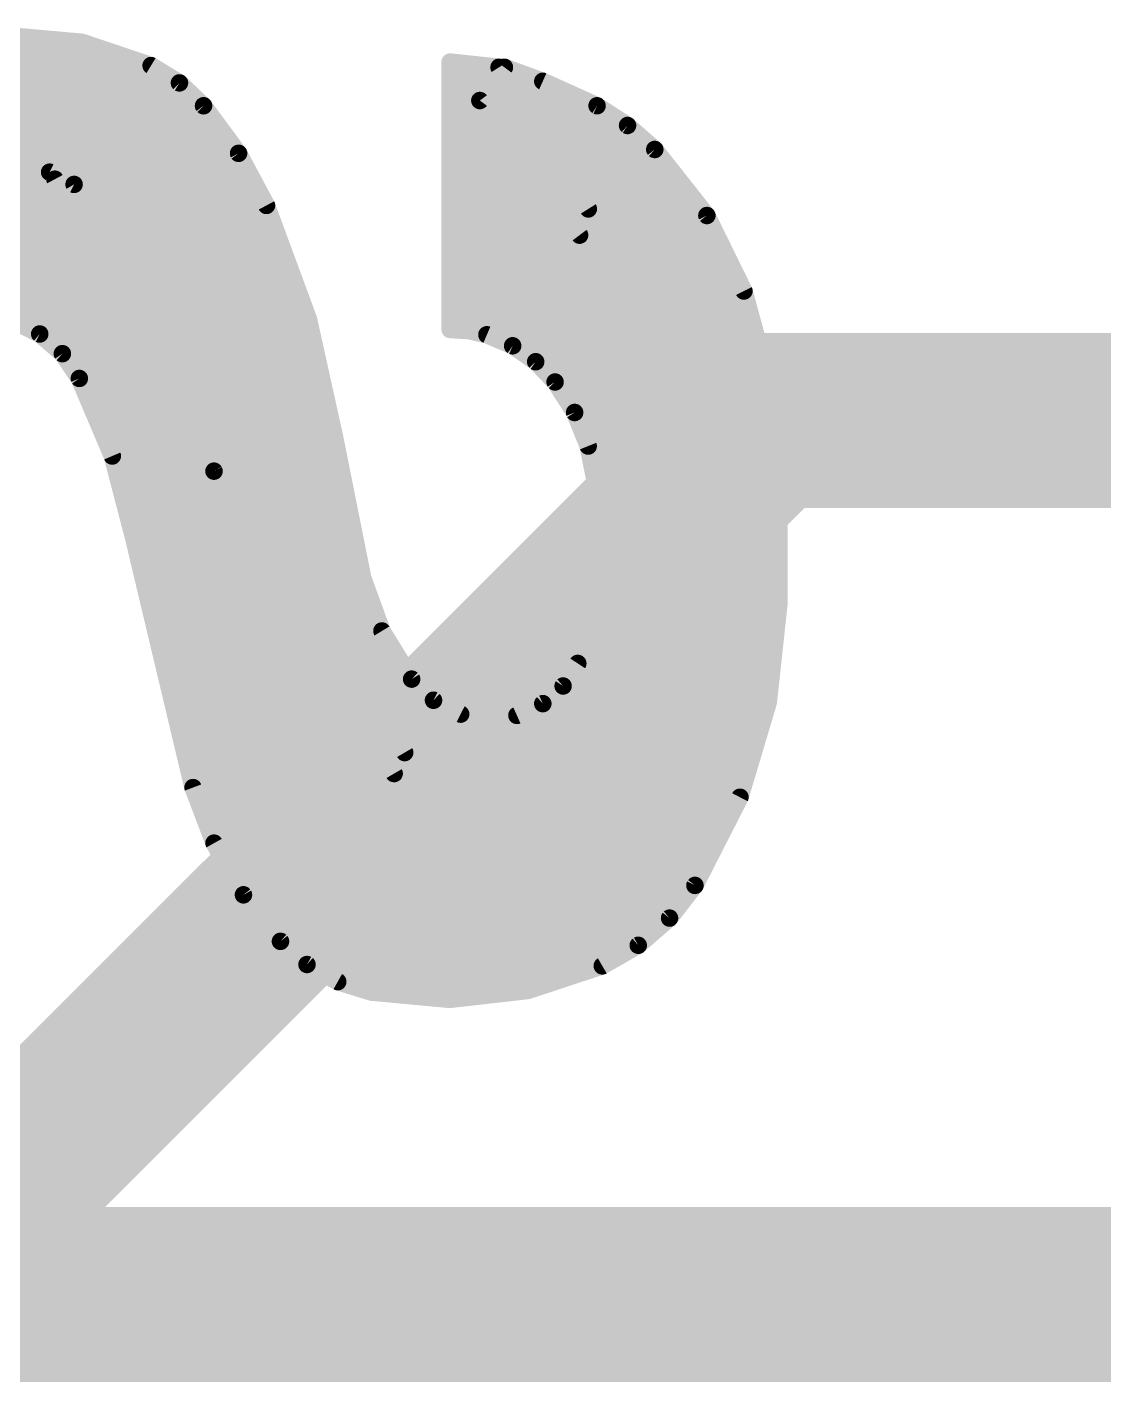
# Model space of a CAD drawing. Extents: x -0.1 to 52.8, y -11.4 to 50.9.
# Drawn here: x 9.083 to 10.647, y 24.003 to 25.971 of the extents above; entities that cross this region are included whole.
import ezdxf

# ---------------------------------------------------------------- set-up
doc = ezdxf.new("R2010")
doc.units = 0
for name, color, linetype in [('1', 12, 'CONTINUOUS'), ('16', 132, 'CONTINUOUS'), ('22', 40, 'CONTINUOUS')]:
    doc.layers.add(name, color=color, linetype=linetype)

msp = doc.modelspace()

# ---------------------------------------------------------------- linework, layer by layer
at = {"layer": '1', "const_width": 0.254}
for points in [[(10.16, 25.4), (8.89, 24.13)], [(11.43, 25.4), (10.16, 25.4)]]:
    msp.add_lwpolyline(points, dxfattribs=at)
at = {"layer": '1', "const_width": 0.127}
for points in [[(10.16, 25.4635, 1), (10.16, 25.3365)], [(10.2049, 25.3551, 1), (10.1151, 25.4449)]]:
    msp.add_lwpolyline(points, format="xyb", dxfattribs=at)
at = {"layer": '16', "const_width": 0.254}
msp.add_lwpolyline([(11.43, 24.13), (5.715, 24.13)], dxfattribs=at)
at = {"layer": '22', "const_width": 0.0254}
for points in [[(9.0576, 25.9588), (9.1631, 25.9494)], [(8.8788, 25.9334), (9.2105, 25.9334)], [(9.1631, 25.9494), (9.2634, 25.9156)], [(9.2634, 25.9156), (9.3046, 25.8904)], [(9.6977, 25.5321), (9.6977, 25.9207)], [(9.6977, 25.9207), (9.7688, 25.9131)], [(9.7409, 25.8648), (9.7765, 25.9131)], [(9.7688, 25.9131), (9.8984, 25.7073)], [(9.7765, 25.9131), (9.8323, 25.8928)], [(8.821, 25.908), (9.2758, 25.908)], [(9.6977, 25.908), (9.772, 25.908)], [(9.7727, 25.908), (9.7905, 25.908)], [(9.8323, 25.8928), (9.9111, 25.8572)], [(8.7833, 25.8826), (9.3129, 25.8826)], [(9.3046, 25.8904), (9.3396, 25.8572)], [(9.6977, 25.8826), (9.788, 25.8826)], [(9.754, 25.8826), (9.8549, 25.8826)], [(8.7525, 25.8572), (9.3396, 25.8572)], [(9.3396, 25.8572), (9.3905, 25.7881)], [(9.6977, 25.8572), (9.804, 25.8572)], [(9.8857, 25.6692), (9.7409, 25.8648)], [(9.7465, 25.8572), (9.9111, 25.8572)], [(9.9111, 25.8572), (9.9554, 25.8286)], [(8.7265, 25.8318), (9.3583, 25.8318)], [(9.6977, 25.8318), (9.82, 25.8318)], [(9.7653, 25.8318), (9.9504, 25.8318)], [(9.9554, 25.8286), (9.9949, 25.7937)], [(8.7005, 25.8064), (9.377, 25.8064)], [(9.6977, 25.8064), (9.836, 25.8064)], [(9.7841, 25.8064), (9.9805, 25.8064)], [(8.6803, 25.781), (9.3943, 25.781)], [(9.3905, 25.7881), (9.431, 25.7124)], [(9.6977, 25.781), (9.852, 25.781)], [(9.8029, 25.781), (10.0049, 25.781)], [(9.9949, 25.7937), (10.0706, 25.6977)], [(8.662, 25.7556), (9.4079, 25.7556)], [(8.7833, 25.6489), (9.1161, 25.7607)], [(9.1009, 25.7556), (9.1263, 25.7556)], [(9.1161, 25.7607), (9.1516, 25.7429)], [(9.6977, 25.7556), (9.868, 25.7556)], [(9.8217, 25.7556), (10.025, 25.7556)], [(9.1237, 25.7505), (8.7986, 25.6413)], [(9.3548, 25.3263), (9.1237, 25.7505)], [(9.1516, 25.7429), (9.6317, 24.9174)], [(9.0253, 25.7302), (9.159, 25.7302)], [(9.1348, 25.7302), (9.4215, 25.7302)], [(9.6977, 25.7302), (9.884, 25.7302)], [(9.8405, 25.7302), (10.045, 25.7302)], [(8.9497, 25.7048), (9.1738, 25.7048)], [(9.1486, 25.7048), (9.4338, 25.7048)], [(9.431, 25.7124), (9.492, 25.5469)], [(9.6977, 25.7048), (9.8991, 25.7048)], [(9.8593, 25.7048), (10.065, 25.7048)], [(9.8984, 25.7073), (10.0305, 25.2527)], [(10.0706, 25.6977), (10.1244, 25.588)], [(8.8741, 25.6794), (9.1885, 25.6794)], [(9.1624, 25.6794), (9.4432, 25.6794)], [(9.6977, 25.6794), (9.9065, 25.6794)], [(9.8781, 25.6794), (10.0796, 25.6794)], [(10.0203, 25.2476), (9.8857, 25.6692)], [(8.7985, 25.654), (9.2033, 25.654)], [(9.1763, 25.654), (9.4525, 25.654)], [(9.6977, 25.654), (9.9139, 25.654)], [(9.8906, 25.654), (10.092, 25.654)], [(8.7788, 25.6286), (9.2181, 25.6286)], [(9.1901, 25.6286), (9.4619, 25.6286)], [(9.6977, 25.6286), (9.9213, 25.6286)], [(9.8987, 25.6286), (10.1045, 25.6286)], [(8.7731, 25.6032), (9.2328, 25.6032)], [(9.204, 25.6032), (9.4712, 25.6032)], [(9.6977, 25.6032), (9.9286, 25.6032)], [(9.9068, 25.6032), (10.1169, 25.6032)], [(8.7675, 25.5778), (9.2476, 25.5778)], [(9.2178, 25.5778), (9.4806, 25.5778)], [(9.6977, 25.5778), (9.936, 25.5778)], [(9.9149, 25.5778), (10.1272, 25.5778)], [(10.1244, 25.588), (10.1613, 25.4529)], [(9.0286, 25.5524), (9.2624, 25.5524)], [(9.1016, 25.5256), (9.0626, 25.5451)], [(9.2316, 25.5524), (9.4899, 25.5524)], [(9.492, 25.5469), (9.5301, 25.3746)], [(9.6977, 25.5524), (9.9434, 25.5524)], [(9.923, 25.5524), (10.1341, 25.5524)], [(9.0989, 25.527), (9.2772, 25.527)], [(9.1345, 25.497), (9.1016, 25.5256)], [(9.2455, 25.527), (9.4964, 25.527)], [(9.7247, 25.5305), (9.6977, 25.5321)], [(9.7511, 25.5245), (9.7247, 25.5305)], [(9.7401, 25.527), (9.9508, 25.527)], [(9.7885, 25.5085), (9.7511, 25.5245)], [(9.9311, 25.527), (10.141, 25.527)], [(9.1292, 25.5016), (9.2919, 25.5016)], [(9.2593, 25.5016), (9.502, 25.5016)], [(9.822, 25.4853), (9.7885, 25.5085)], [(9.7984, 25.5016), (9.9582, 25.5016)], [(9.9392, 25.5016), (10.148, 25.5016)], [(9.1592, 25.461), (9.1345, 25.497)], [(9.8501, 25.4559), (9.822, 25.4853)], [(9.1488, 25.4762), (9.3067, 25.4762)], [(9.2071, 25.3483), (9.1592, 25.461)], [(9.2731, 25.4762), (9.5076, 25.4762)], [(9.8307, 25.4762), (9.9656, 25.4762)], [(9.9473, 25.4762), (10.1549, 25.4762)], [(9.1635, 25.4508), (9.3215, 25.4508)], [(9.287, 25.4508), (9.5132, 25.4508)], [(9.8785, 25.4116), (9.8501, 25.4559)], [(9.8534, 25.4508), (9.9729, 25.4508)], [(9.9554, 25.4508), (10.1615, 25.4508)], [(10.1613, 25.4529), (10.1752, 25.3136)], [(9.1743, 25.4254), (9.3363, 25.4254)], [(9.3008, 25.4254), (9.5189, 25.4254)], [(9.8697, 25.4254), (9.9803, 25.4254)], [(9.9635, 25.4254), (10.164, 25.4254)], [(9.8982, 25.3627), (9.8785, 25.4116)], [(9.1851, 25.4), (9.351, 25.4)], [(9.3147, 25.4), (9.5245, 25.4)], [(9.8832, 25.4), (9.9877, 25.4)], [(9.9716, 25.4), (10.1666, 25.4)], [(9.1959, 25.3746), (9.3658, 25.3746)], [(9.3285, 25.3746), (9.5301, 25.3746)], [(9.5301, 25.3746), (9.5707, 25.1714)], [(9.8934, 25.3746), (9.9951, 25.3746)], [(9.9085, 25.3111), (9.8982, 25.3627)], [(9.9798, 25.3746), (10.1691, 25.3746)], [(9.2067, 25.3492), (9.3806, 25.3492)], [(9.238, 25.2298), (9.2071, 25.3483)], [(9.3423, 25.3492), (9.5352, 25.3492)], [(9.9009, 25.3492), (10.0025, 25.3492)], [(9.9879, 25.3492), (10.1716, 25.3492)], [(9.2135, 25.3238), (9.3953, 25.3238)], [(9.6164, 24.8869), (9.3548, 25.3263)], [(9.3563, 25.3238), (9.5403, 25.3238)], [(9.906, 25.3238), (10.0098, 25.3238)], [(9.996, 25.3238), (10.1742, 25.3238)], [(9.913, 25.2248), (9.9085, 25.3111)], [(10.1752, 25.3136), (10.1752, 25.1333)], [(9.2201, 25.2984), (9.4101, 25.2984)], [(9.3714, 25.2984), (9.5453, 25.2984)], [(9.9092, 25.2984), (10.0172, 25.2984)], [(10.0041, 25.2984), (10.1752, 25.2984)], [(9.2267, 25.273), (9.4249, 25.273)], [(9.3865, 25.273), (9.5504, 25.273)], [(9.9105, 25.273), (10.0246, 25.273)], [(10.0122, 25.273), (10.1752, 25.273)], [(9.2334, 25.2476), (9.4397, 25.2476)], [(9.4017, 25.2476), (9.5555, 25.2476)], [(9.906, 24.8691), (10.0203, 25.2476)], [(9.9118, 25.2476), (10.0292, 25.2476)], [(10.0305, 25.2527), (9.9212, 24.8336)], [(10.0203, 25.2476), (10.1752, 25.2476)], [(9.3243, 24.8666), (9.238, 25.2298)], [(9.9085, 25.1384), (9.913, 25.2248)], [(9.2398, 25.2222), (9.4544, 25.2222)], [(9.4168, 25.2222), (9.5606, 25.2222)], [(9.9128, 25.2222), (10.0225, 25.2222)], [(10.0126, 25.2222), (10.1752, 25.2222)], [(9.2458, 25.1968), (9.4692, 25.1968)], [(9.4319, 25.1968), (9.5656, 25.1968)], [(9.9115, 25.1968), (10.0159, 25.1968)], [(10.005, 25.1968), (10.1752, 25.1968)], [(9.2519, 25.1714), (9.484, 25.1714)], [(9.447, 25.1714), (9.5707, 25.1714)], [(9.5707, 25.1714), (9.5987, 25.0941)], [(9.9102, 25.1714), (10.0093, 25.1714)], [(9.9973, 25.1714), (10.1752, 25.1714)], [(9.2579, 25.146), (9.4987, 25.146)], [(9.4621, 25.146), (9.5799, 25.146)], [(9.9089, 25.146), (10.0027, 25.146)], [(9.9896, 25.146), (10.1752, 25.146)], [(9.8996, 25.0916), (9.9085, 25.1384)], [(10.1752, 25.1333), (10.1597, 24.9903)], [(9.264, 25.1206), (9.5135, 25.1206)], [(9.4773, 25.1206), (9.5891, 25.1206)], [(9.9051, 25.1206), (9.9961, 25.1206)], [(9.9819, 25.1206), (10.1738, 25.1206)], [(9.27, 25.0952), (9.5283, 25.0952)], [(9.4924, 25.0952), (9.5983, 25.0952)], [(9.5987, 25.0941), (9.6418, 25.0241)], [(9.8831, 25.0469), (9.8996, 25.0916)], [(9.9003, 25.0952), (9.9894, 25.0952)], [(9.9743, 25.0952), (10.1711, 25.0952)], [(9.276, 25.0698), (9.5431, 25.0698)], [(9.5075, 25.0698), (9.6136, 25.0698)], [(9.8916, 25.0698), (9.9828, 25.0698)], [(9.9666, 25.0698), (10.1683, 25.0698)], [(9.8618, 25.0142), (9.8831, 25.0469)], [(9.2821, 25.0444), (9.5578, 25.0444)], [(9.5226, 25.0444), (9.6293, 25.0444)], [(9.8815, 25.0444), (9.9762, 25.0444)], [(9.9589, 25.0444), (10.1656, 25.0444)], [(9.2881, 25.019), (9.5726, 25.019)], [(9.5378, 25.019), (9.6471, 25.019)], [(9.6418, 25.0241), (9.6736, 24.9934)], [(9.8323, 24.9885), (9.8618, 25.0142)], [(9.8649, 25.019), (9.9696, 25.019)], [(9.9513, 25.019), (10.1628, 25.019)], [(9.2941, 24.9936), (9.5874, 24.9936)], [(9.5529, 24.9936), (9.6734, 24.9936)], [(9.6736, 24.9934), (9.713, 24.9733)], [(9.7947, 24.9714), (9.8323, 24.9885)], [(9.8382, 24.9936), (9.9629, 24.9936)], [(9.9436, 24.9936), (10.1601, 24.9936)], [(10.1597, 24.9903), (10.1186, 24.8525)], [(9.3002, 24.9682), (9.6022, 24.9682)], [(9.568, 24.9682), (9.7421, 24.9682)], [(9.713, 24.9733), (9.7537, 24.9662)], [(9.7537, 24.9662), (9.7947, 24.9714)], [(9.7697, 24.9682), (9.9563, 24.9682)], [(9.9359, 24.9682), (10.1531, 24.9682)], [(9.3062, 24.9428), (9.6169, 24.9428)], [(9.5831, 24.9428), (9.9497, 24.9428)], [(9.9283, 24.9428), (10.1456, 24.9428)], [(9.3122, 24.9174), (9.6317, 24.9174)], [(9.5982, 24.9174), (9.9431, 24.9174)], [(9.6317, 24.9174), (9.906, 24.8691)], [(9.9206, 24.9174), (10.138, 24.9174)], [(9.3183, 24.892), (9.7759, 24.892)], [(9.6134, 24.892), (9.9364, 24.892)], [(9.9129, 24.892), (10.1304, 24.892)], [(9.9212, 24.8336), (9.6164, 24.8869)], [(9.3549, 24.7858), (9.3243, 24.8666)], [(9.3243, 24.8666), (10.1228, 24.8666)], [(9.7325, 24.8666), (9.9298, 24.8666)], [(10.1186, 24.8525), (10.0533, 24.7244)], [(9.3339, 24.8412), (10.1129, 24.8412)], [(9.8777, 24.8412), (9.9232, 24.8412)], [(9.3435, 24.8158), (10.0999, 24.8158)], [(9.3531, 24.7904), (10.087, 24.7904)], [(9.3975, 24.7107), (9.3549, 24.7858)], [(9.3667, 24.765), (10.074, 24.765)], [(9.3811, 24.7396), (10.0611, 24.7396)], [(9.3956, 24.7142), (10.0454, 24.7142)], [(10.0533, 24.7244), (10.0164, 24.6769)], [(9.4513, 24.6431), (9.3975, 24.7107)], [(9.415, 24.6888), (10.0257, 24.6888)], [(10.0164, 24.6769), (9.9709, 24.6374)], [(9.4352, 24.6634), (10.0009, 24.6634)], [(9.4898, 24.6095), (9.4513, 24.6431)], [(9.4571, 24.638), (9.9716, 24.638)], [(9.9709, 24.6374), (9.9187, 24.6075)], [(9.4863, 24.6126), (9.9276, 24.6126)], [(9.5345, 24.5845), (9.4898, 24.6095)], [(9.9187, 24.6075), (9.8104, 24.5717)], [(9.5297, 24.5872), (9.8573, 24.5872)], [(9.5834, 24.5694), (9.5345, 24.5845)], [(9.697, 24.5588), (9.5834, 24.5694)], [(9.665, 24.5618), (9.7232, 24.5618)], [(9.8104, 24.5717), (9.697, 24.5588)]]:
    msp.add_lwpolyline(points, dxfattribs=at)
at = {"layer": '22', "const_width": 0.0127}
for points in [[(9.1651, 25.9554, 1), (9.161, 25.9434)], [(9.1625, 25.9431, 1), (9.1636, 25.9557)], [(9.2105, 25.9271, 1), (9.2105, 25.9398)], [(9.2667, 25.921, 1), (9.2601, 25.9102)], [(9.2614, 25.9096, 1), (9.2654, 25.9216)], [(9.7041, 25.9207, 1), (9.6914, 25.9207)], [(9.6984, 25.927, 1), (9.697, 25.9144)], [(9.7742, 25.9165, 1), (9.7634, 25.9097)], [(9.7681, 25.9068, 1), (9.7695, 25.9194)], [(9.7787, 25.9191, 1), (9.7743, 25.9071)], [(9.7816, 25.9093, 1), (9.7714, 25.9169)], [(9.2758, 25.9017, 1), (9.2758, 25.9144)], [(9.6977, 25.9144, 1), (9.6977, 25.9017)], [(9.7727, 25.9144, 1), (9.7727, 25.9017)], [(9.772, 25.9017, 1), (9.772, 25.9144)], [(9.7905, 25.9017, 1), (9.7905, 25.9144)], [(9.8349, 25.8986, 1), (9.8297, 25.887)], [(9.309, 25.895, 1), (9.3002, 25.8858)], [(9.3013, 25.885, 1), (9.3079, 25.8959)], [(9.3129, 25.8762, 1), (9.3129, 25.889)], [(9.6977, 25.889, 1), (9.6977, 25.8762)], [(9.754, 25.889, 1), (9.754, 25.8762)], [(9.788, 25.8762, 1), (9.788, 25.889)], [(9.8301, 25.8868, 1), (9.8345, 25.8988)], [(9.8549, 25.8762, 1), (9.8549, 25.889)], [(9.3447, 25.861, 1), (9.3345, 25.8534)], [(9.3352, 25.8526, 1), (9.344, 25.8618)], [(9.3396, 25.8509, 1), (9.3396, 25.8636)], [(9.6977, 25.8636, 1), (9.6977, 25.8509)], [(9.746, 25.8686, 1), (9.7358, 25.861)], [(9.7358, 25.8686, 1), (9.746, 25.861)], [(9.7465, 25.8636, 1), (9.7465, 25.8509)], [(9.804, 25.8509, 1), (9.804, 25.8636)], [(9.9145, 25.8625, 1), (9.9077, 25.8519)], [(9.9085, 25.8514, 1), (9.9137, 25.863)], [(9.9111, 25.8509, 1), (9.9111, 25.8636)], [(9.3583, 25.8255, 1), (9.3583, 25.8382)], [(9.6977, 25.8382, 1), (9.6977, 25.8255)], [(9.7653, 25.8382, 1), (9.7653, 25.8255)], [(9.82, 25.8255, 1), (9.82, 25.8382)], [(9.9596, 25.8333, 1), (9.9512, 25.8238)], [(9.9504, 25.8255, 1), (9.9504, 25.8382)], [(9.9519, 25.8232, 1), (9.9588, 25.8339)], [(9.377, 25.8, 1), (9.377, 25.8128)], [(9.6977, 25.8128, 1), (9.6977, 25.8)], [(9.7841, 25.8128, 1), (9.7841, 25.8)], [(9.836, 25.8, 1), (9.836, 25.8128)], [(9.9805, 25.8, 1), (9.9805, 25.8128)], [(9.3961, 25.7911, 1), (9.3849, 25.7851)], [(9.3854, 25.7843, 1), (9.3956, 25.7918)], [(9.3943, 25.7747, 1), (9.3943, 25.7874)], [(9.6977, 25.7874, 1), (9.6977, 25.7747)], [(9.8029, 25.7874, 1), (9.8029, 25.7747)], [(9.852, 25.7747, 1), (9.852, 25.7874)], [(9.9999, 25.7976, 1), (9.9899, 25.7898)], [(9.9907, 25.7889, 1), (9.9991, 25.7985)], [(10.0049, 25.7747, 1), (10.0049, 25.7874)], [(9.1009, 25.762, 1), (9.1009, 25.7492)], [(9.1189, 25.7664, 1), (9.1133, 25.755)], [(9.1181, 25.7547, 1), (9.1141, 25.7667)], [(9.1263, 25.7492, 1), (9.1263, 25.762)], [(9.4079, 25.7492, 1), (9.4079, 25.762)], [(9.6977, 25.762, 1), (9.6977, 25.7492)], [(9.8217, 25.762, 1), (9.8217, 25.7492)], [(9.868, 25.7492, 1), (9.868, 25.762)], [(10.025, 25.7492, 1), (10.025, 25.762)], [(9.1293, 25.7535, 1), (9.1181, 25.7475)], [(9.1257, 25.7445, 1), (9.1217, 25.7565)], [(9.1571, 25.7461, 1), (9.1461, 25.7397)], [(9.1488, 25.7372, 1), (9.1544, 25.7486)], [(9.1348, 25.7366, 1), (9.1348, 25.7238)], [(9.159, 25.7238, 1), (9.159, 25.7366)], [(9.4215, 25.7238, 1), (9.4215, 25.7366)], [(9.6977, 25.7366, 1), (9.6977, 25.7238)], [(9.8405, 25.7366, 1), (9.8405, 25.7238)], [(9.884, 25.7238, 1), (9.884, 25.7366)], [(10.045, 25.7238, 1), (10.045, 25.7366)], [(9.1486, 25.7112, 1), (9.1486, 25.6985)], [(9.1738, 25.6985, 1), (9.1738, 25.7112)], [(9.437, 25.7146, 1), (9.425, 25.7102)], [(9.4254, 25.7094, 1), (9.4366, 25.7154)], [(9.4338, 25.6985, 1), (9.4338, 25.7112)], [(9.6977, 25.7112, 1), (9.6977, 25.6985)], [(9.8593, 25.7112, 1), (9.8593, 25.6985)], [(9.9045, 25.7091, 1), (9.8923, 25.7055)], [(9.893, 25.7039, 1), (9.9038, 25.7107)], [(9.8991, 25.6985, 1), (9.8991, 25.7112)], [(10.0763, 25.7005, 1), (10.0649, 25.6949)], [(10.065, 25.6985, 1), (10.065, 25.7112)], [(9.1624, 25.6858, 1), (9.1624, 25.673)], [(9.1885, 25.673, 1), (9.1885, 25.6858)], [(9.4432, 25.673, 1), (9.4432, 25.6858)], [(9.6977, 25.6858, 1), (9.6977, 25.673)], [(9.8781, 25.6858, 1), (9.8781, 25.673)], [(9.9065, 25.673, 1), (9.9065, 25.6858)], [(10.0656, 25.6938, 1), (10.0756, 25.7017)], [(10.0796, 25.673, 1), (10.0796, 25.6858)], [(9.8917, 25.6711, 1), (9.8797, 25.6673)], [(9.8806, 25.6654, 1), (9.8908, 25.673)], [(9.1763, 25.6604, 1), (9.1763, 25.6476)], [(9.2033, 25.6476, 1), (9.2033, 25.6604)], [(9.4525, 25.6476, 1), (9.4525, 25.6604)], [(9.6977, 25.6604, 1), (9.6977, 25.6476)], [(9.8906, 25.6604, 1), (9.8906, 25.6476)], [(9.9139, 25.6476, 1), (9.9139, 25.6604)], [(10.092, 25.6476, 1), (10.092, 25.6604)], [(9.1901, 25.635, 1), (9.1901, 25.6223)], [(9.2181, 25.6223, 1), (9.2181, 25.635)], [(9.4619, 25.6223, 1), (9.4619, 25.635)], [(9.6977, 25.635, 1), (9.6977, 25.6223)], [(9.8987, 25.635, 1), (9.8987, 25.6223)], [(9.9213, 25.6223, 1), (9.9213, 25.635)], [(10.1045, 25.6223, 1), (10.1045, 25.635)], [(9.204, 25.6096, 1), (9.204, 25.5968)], [(9.2328, 25.5968, 1), (9.2328, 25.6096)], [(9.4712, 25.5968, 1), (9.4712, 25.6096)], [(9.6977, 25.6096, 1), (9.6977, 25.5968)], [(9.9068, 25.6096, 1), (9.9068, 25.5968)], [(9.9286, 25.5968, 1), (9.9286, 25.6096)], [(10.1169, 25.5968, 1), (10.1169, 25.6096)], [(9.2178, 25.5842, 1), (9.2178, 25.5714)], [(9.2476, 25.5714, 1), (9.2476, 25.5842)], [(9.4806, 25.5714, 1), (9.4806, 25.5842)], [(9.6977, 25.5842, 1), (9.6977, 25.5714)], [(9.9149, 25.5842, 1), (9.9149, 25.5714)], [(9.936, 25.5714, 1), (9.936, 25.5842)], [(10.1305, 25.5897, 1), (10.1183, 25.5863)], [(10.1187, 25.5852, 1), (10.1301, 25.5908)], [(10.1272, 25.5714, 1), (10.1272, 25.5842)], [(9.2316, 25.5588, 1), (9.2316, 25.5461)], [(9.2624, 25.5461, 1), (9.2624, 25.5588)], [(9.4982, 25.5482, 1), (9.4858, 25.5455)], [(9.486, 25.5447, 1), (9.4979, 25.549)], [(9.4899, 25.5461, 1), (9.4899, 25.5588)], [(9.6977, 25.5588, 1), (9.6977, 25.5461)], [(9.923, 25.5588, 1), (9.923, 25.5461)], [(9.9434, 25.5461, 1), (9.9434, 25.5588)], [(10.1341, 25.5461, 1), (10.1341, 25.5588)], [(9.0989, 25.5334, 1), (9.0989, 25.5206)], [(9.1058, 25.5304, 1), (9.0975, 25.5208)], [(9.0988, 25.5199, 1), (9.1045, 25.5313)], [(9.2455, 25.5334, 1), (9.2455, 25.5206)], [(9.2772, 25.5206, 1), (9.2772, 25.5334)], [(9.4964, 25.5206, 1), (9.4964, 25.5334)], [(9.6981, 25.5384, 1), (9.6973, 25.5258)], [(9.6914, 25.5321, 1), (9.7041, 25.5321)], [(9.7261, 25.5367, 1), (9.7233, 25.5243)], [(9.7243, 25.5241, 1), (9.7251, 25.5368)], [(9.7401, 25.5334, 1), (9.7401, 25.5206)], [(9.7536, 25.5303, 1), (9.7486, 25.5187)], [(9.7497, 25.5183, 1), (9.7525, 25.5307)], [(9.9311, 25.5334, 1), (9.9311, 25.5206)], [(9.9508, 25.5206, 1), (9.9508, 25.5334)], [(10.141, 25.5206, 1), (10.141, 25.5334)], [(9.1292, 25.508, 1), (9.1292, 25.4952)], [(9.2593, 25.508, 1), (9.2593, 25.4952)], [(9.2919, 25.4952, 1), (9.2919, 25.508)], [(9.502, 25.4952, 1), (9.502, 25.508)], [(9.7921, 25.5137, 1), (9.7849, 25.5032)], [(9.786, 25.5026, 1), (9.791, 25.5143)], [(9.7984, 25.508, 1), (9.7984, 25.4952)], [(9.9392, 25.508, 1), (9.9392, 25.4952)], [(9.9582, 25.4952, 1), (9.9582, 25.508)], [(10.148, 25.4952, 1), (10.148, 25.508)], [(9.1398, 25.5006, 1), (9.1293, 25.4934)], [(9.1304, 25.4922, 1), (9.1387, 25.5018)], [(9.8265, 25.4897, 1), (9.8174, 25.4809)], [(9.8183, 25.4801, 1), (9.8256, 25.4905)], [(9.1488, 25.4826, 1), (9.1488, 25.4699)], [(9.165, 25.4635, 1), (9.1534, 25.4585)], [(9.2731, 25.4826, 1), (9.2731, 25.4699)], [(9.3067, 25.4699, 1), (9.3067, 25.4826)], [(9.5076, 25.4699, 1), (9.5076, 25.4826)], [(9.8307, 25.4826, 1), (9.8307, 25.4699)], [(9.9473, 25.4826, 1), (9.9473, 25.4699)], [(9.9656, 25.4699, 1), (9.9656, 25.4826)], [(10.1549, 25.4699, 1), (10.1549, 25.4826)], [(9.154, 25.4574, 1), (9.1644, 25.4646)], [(9.1635, 25.4572, 1), (9.1635, 25.4444)], [(9.287, 25.4572, 1), (9.287, 25.4444)], [(9.3215, 25.4444, 1), (9.3215, 25.4572)], [(9.5132, 25.4444, 1), (9.5132, 25.4572)], [(9.8554, 25.4593, 1), (9.8448, 25.4525)], [(9.8455, 25.4515, 1), (9.8547, 25.4603)], [(9.8534, 25.4572, 1), (9.8534, 25.4444)], [(9.9554, 25.4572, 1), (9.9554, 25.4444)], [(9.9729, 25.4444, 1), (9.9729, 25.4572)], [(10.1676, 25.4536, 1), (10.155, 25.4523)], [(10.1551, 25.4512, 1), (10.1674, 25.4546)], [(10.1615, 25.4444, 1), (10.1615, 25.4572)], [(9.1743, 25.4318, 1), (9.1743, 25.419)], [(9.3008, 25.4318, 1), (9.3008, 25.419)], [(9.3363, 25.419, 1), (9.3363, 25.4318)], [(9.5189, 25.419, 1), (9.5189, 25.4318)], [(9.8697, 25.4318, 1), (9.8697, 25.419)], [(9.9635, 25.4318, 1), (9.9635, 25.419)], [(9.9803, 25.419, 1), (9.9803, 25.4318)], [(10.164, 25.419, 1), (10.164, 25.4318)], [(9.8844, 25.4139, 1), (9.8726, 25.4092)], [(9.8732, 25.4081, 1), (9.8839, 25.415)], [(9.1851, 25.4064, 1), (9.1851, 25.3937)], [(9.3147, 25.4064, 1), (9.3147, 25.3937)], [(9.351, 25.3937, 1), (9.351, 25.4064)], [(9.5245, 25.3937, 1), (9.5245, 25.4064)], [(9.8832, 25.4064, 1), (9.8832, 25.3937)], [(9.9716, 25.4064, 1), (9.9716, 25.3937)], [(9.9877, 25.3937, 1), (9.9877, 25.4064)], [(10.1666, 25.3937, 1), (10.1666, 25.4064)], [(9.1959, 25.381, 1), (9.1959, 25.3682)], [(9.3285, 25.381, 1), (9.3285, 25.3682)], [(9.3658, 25.3682, 1), (9.3658, 25.381)], [(9.5363, 25.3758, 1), (9.5239, 25.3734)], [(9.5239, 25.3732, 1), (9.5363, 25.376)], [(9.5301, 25.3682, 1), (9.5301, 25.381)], [(9.8934, 25.381, 1), (9.8934, 25.3682)], [(9.9044, 25.364, 1), (9.892, 25.3615)], [(9.9798, 25.381, 1), (9.9798, 25.3682)], [(9.9951, 25.3682, 1), (9.9951, 25.381)], [(10.1691, 25.3682, 1), (10.1691, 25.381)], [(9.2067, 25.3556, 1), (9.2067, 25.3428)], [(9.2132, 25.3499, 1), (9.2009, 25.3467)], [(9.2012, 25.3458, 1), (9.2129, 25.3508)], [(9.3423, 25.3556, 1), (9.3423, 25.3428)], [(9.3806, 25.3428, 1), (9.3806, 25.3556)], [(9.5352, 25.3428, 1), (9.5352, 25.3556)], [(9.8923, 25.3604, 1), (9.9041, 25.3651)], [(9.9009, 25.3556, 1), (9.9009, 25.3428)], [(9.9879, 25.3556, 1), (9.9879, 25.3428)], [(10.0025, 25.3428, 1), (10.0025, 25.3556)], [(10.1716, 25.3428, 1), (10.1716, 25.3556)], [(9.2135, 25.3302, 1), (9.2135, 25.3175)], [(9.3603, 25.3295, 1), (9.3493, 25.3231)], [(9.3492, 25.3233, 1), (9.3604, 25.3293)], [(9.3563, 25.3302, 1), (9.3563, 25.3175)], [(9.3953, 25.3175, 1), (9.3953, 25.3302)], [(9.5403, 25.3175, 1), (9.5403, 25.3302)], [(9.906, 25.3302, 1), (9.906, 25.3175)], [(9.996, 25.3302, 1), (9.996, 25.3175)], [(10.0098, 25.3175, 1), (10.0098, 25.3302)], [(10.1742, 25.3175, 1), (10.1742, 25.3302)], [(9.9148, 25.3114, 1), (9.9022, 25.3108)], [(9.9023, 25.3099, 1), (9.9147, 25.3123)], [(10.1815, 25.3136, 1), (10.1689, 25.3136)], [(10.1689, 25.313, 1), (10.1815, 25.3142)], [(9.2201, 25.3048, 1), (9.2201, 25.292)], [(9.3714, 25.3048, 1), (9.3714, 25.292)], [(9.4101, 25.292, 1), (9.4101, 25.3048)], [(9.5453, 25.292, 1), (9.5453, 25.3048)], [(9.9092, 25.3048, 1), (9.9092, 25.292)], [(10.0041, 25.3048, 1), (10.0041, 25.292)], [(10.0172, 25.292, 1), (10.0172, 25.3048)], [(10.1752, 25.292, 1), (10.1752, 25.3048)], [(9.2267, 25.2794, 1), (9.2267, 25.2666)], [(9.3865, 25.2794, 1), (9.3865, 25.2666)], [(9.4249, 25.2666, 1), (9.4249, 25.2794)], [(9.5504, 25.2666, 1), (9.5504, 25.2794)], [(9.9105, 25.2794, 1), (9.9105, 25.2666)], [(10.0122, 25.2794, 1), (10.0122, 25.2666)], [(10.0246, 25.2666, 1), (10.0246, 25.2794)], [(10.1752, 25.2666, 1), (10.1752, 25.2794)], [(9.2334, 25.254, 1), (9.2334, 25.2413)], [(9.4017, 25.254, 1), (9.4017, 25.2413)], [(9.4397, 25.2413, 1), (9.4397, 25.254)], [(9.5555, 25.2413, 1), (9.5555, 25.254)], [(9.9118, 25.254, 1), (9.9118, 25.2413)], [(10.0203, 25.254, 1), (10.0203, 25.2413)], [(10.0264, 25.2458, 1), (10.0142, 25.2494)], [(10.0366, 25.2511, 1), (10.0244, 25.2543)], [(10.0244, 25.2509, 1), (10.0366, 25.2545)], [(10.0292, 25.2413, 1), (10.0292, 25.254)], [(10.1752, 25.2413, 1), (10.1752, 25.254)], [(9.2442, 25.2313, 1), (9.2318, 25.2283)], [(9.2319, 25.2282, 1), (9.2441, 25.2314)], [(9.9193, 25.2244, 1), (9.9066, 25.2251)], [(10.0143, 25.2457, 1), (10.0263, 25.2495)], [(9.2398, 25.2286, 1), (9.2398, 25.2158)], [(9.4168, 25.2286, 1), (9.4168, 25.2158)], [(9.4544, 25.2158, 1), (9.4544, 25.2286)], [(9.5606, 25.2158, 1), (9.5606, 25.2286)], [(9.9128, 25.2286, 1), (9.9128, 25.2158)], [(9.9066, 25.2244, 1), (9.9193, 25.2251)], [(10.0126, 25.2286, 1), (10.0126, 25.2158)], [(10.0225, 25.2158, 1), (10.0225, 25.2286)], [(10.1752, 25.2158, 1), (10.1752, 25.2286)], [(9.2458, 25.2032, 1), (9.2458, 25.1904)], [(9.4319, 25.2032, 1), (9.4319, 25.1904)], [(9.4692, 25.1904, 1), (9.4692, 25.2032)], [(9.5656, 25.1904, 1), (9.5656, 25.2032)], [(9.9115, 25.2032, 1), (9.9115, 25.1904)], [(10.005, 25.2032, 1), (10.005, 25.1904)], [(10.0159, 25.1904, 1), (10.0159, 25.2032)], [(10.1752, 25.1904, 1), (10.1752, 25.2032)], [(9.2519, 25.1778, 1), (9.2519, 25.1651)], [(9.447, 25.1778, 1), (9.447, 25.1651)], [(9.484, 25.1651, 1), (9.484, 25.1778)], [(9.5767, 25.1736, 1), (9.5647, 25.1692)], [(9.5645, 25.1702, 1), (9.5769, 25.1726)], [(9.5707, 25.1651, 1), (9.5707, 25.1778)], [(9.9102, 25.1778, 1), (9.9102, 25.1651)], [(9.9973, 25.1778, 1), (9.9973, 25.1651)], [(10.0093, 25.1651, 1), (10.0093, 25.1778)], [(10.1752, 25.1651, 1), (10.1752, 25.1778)], [(9.2579, 25.1524, 1), (9.2579, 25.1396)], [(9.4621, 25.1524, 1), (9.4621, 25.1396)], [(9.4987, 25.1396, 1), (9.4987, 25.1524)], [(9.5799, 25.1396, 1), (9.5799, 25.1524)], [(9.9089, 25.1524, 1), (9.9089, 25.1396)], [(9.9896, 25.1524, 1), (9.9896, 25.1396)], [(10.0027, 25.1396, 1), (10.0027, 25.1524)], [(10.1752, 25.1396, 1), (10.1752, 25.1524)], [(9.9022, 25.1387, 1), (9.9148, 25.1381)], [(9.9147, 25.1372, 1), (9.9023, 25.1396)], [(10.1815, 25.1326, 1), (10.1689, 25.134)], [(10.1689, 25.1333, 1), (10.1815, 25.1333)], [(9.264, 25.127, 1), (9.264, 25.1142)], [(9.4773, 25.127, 1), (9.4773, 25.1142)], [(9.5135, 25.1142, 1), (9.5135, 25.127)], [(9.5891, 25.1142, 1), (9.5891, 25.127)], [(9.9051, 25.127, 1), (9.9051, 25.1142)], [(9.9819, 25.127, 1), (9.9819, 25.1142)], [(9.9961, 25.1142, 1), (9.9961, 25.127)], [(10.1738, 25.1142, 1), (10.1738, 25.127)], [(9.27, 25.1016, 1), (9.27, 25.0889)], [(9.4924, 25.1016, 1), (9.4924, 25.0889)], [(9.5283, 25.0889, 1), (9.5283, 25.1016)], [(9.6041, 25.0974, 1), (9.5933, 25.0908)], [(9.5927, 25.0919, 1), (9.6046, 25.0962)], [(9.5983, 25.0889, 1), (9.5983, 25.1016)], [(9.8934, 25.0928, 1), (9.9059, 25.0904)], [(9.9056, 25.0894, 1), (9.8937, 25.0938)], [(9.9003, 25.1016, 1), (9.9003, 25.0889)], [(9.9743, 25.1016, 1), (9.9743, 25.0889)], [(9.9894, 25.0889, 1), (9.9894, 25.1016)], [(10.1711, 25.0889, 1), (10.1711, 25.1016)], [(9.276, 25.0762, 1), (9.276, 25.0634)], [(9.5075, 25.0762, 1), (9.5075, 25.0634)], [(9.5431, 25.0634, 1), (9.5431, 25.0762)], [(9.6136, 25.0634, 1), (9.6136, 25.0762)], [(9.8916, 25.0762, 1), (9.8916, 25.0634)], [(9.9666, 25.0762, 1), (9.9666, 25.0634)], [(9.9828, 25.0634, 1), (9.9828, 25.0762)], [(10.1683, 25.0634, 1), (10.1683, 25.0762)], [(9.8884, 25.0434, 1), (9.8778, 25.0504)], [(9.2821, 25.0508, 1), (9.2821, 25.038)], [(9.5226, 25.0508, 1), (9.5226, 25.038)], [(9.5578, 25.038, 1), (9.5578, 25.0508)], [(9.6293, 25.038, 1), (9.6293, 25.0508)], [(9.8815, 25.0508, 1), (9.8815, 25.038)], [(9.8771, 25.0491, 1), (9.8891, 25.0447)], [(9.9589, 25.0508, 1), (9.9589, 25.038)], [(9.9762, 25.038, 1), (9.9762, 25.0508)], [(10.1656, 25.038, 1), (10.1656, 25.0508)], [(9.2881, 25.0254, 1), (9.2881, 25.0127)], [(9.5378, 25.0254, 1), (9.5378, 25.0127)], [(9.5726, 25.0127, 1), (9.5726, 25.0254)], [(9.6462, 25.0287, 1), (9.6374, 25.0195)], [(9.6364, 25.0208, 1), (9.6472, 25.0274)], [(9.6471, 25.0127, 1), (9.6471, 25.0254)], [(9.8565, 25.0176, 1), (9.8671, 25.0107)], [(9.8659, 25.0094, 1), (9.8576, 25.0189)], [(9.8649, 25.0254, 1), (9.8649, 25.0127)], [(9.9513, 25.0254, 1), (9.9513, 25.0127)], [(9.9696, 25.0127, 1), (9.9696, 25.0254)], [(10.1628, 25.0127, 1), (10.1628, 25.0254)], [(9.2941, 25, 1), (9.2941, 24.9872)], [(9.5529, 25, 1), (9.5529, 24.9872)], [(9.5874, 24.9872, 1), (9.5874, 25)], [(9.6765, 24.9991, 1), (9.6707, 24.9877)], [(9.6692, 24.9888, 1), (9.678, 24.998)], [(9.6734, 24.9872, 1), (9.6734, 25)], [(9.8349, 24.9827, 1), (9.8297, 24.9943)], [(9.8382, 25, 1), (9.8382, 24.9872)], [(9.9436, 25, 1), (9.9436, 24.9872)], [(9.9629, 24.9872, 1), (9.9629, 25)], [(10.1658, 24.9885, 1), (10.1536, 24.9921)], [(10.1601, 24.9872, 1), (10.1601, 25)], [(9.3002, 24.9746, 1), (9.3002, 24.9618)], [(9.568, 24.9746, 1), (9.568, 24.9618)], [(9.6022, 24.9618, 1), (9.6022, 24.9746)], [(9.7141, 24.9796, 1), (9.7119, 24.967)], [(9.7101, 24.9676, 1), (9.7159, 24.979)], [(9.7421, 24.9618, 1), (9.7421, 24.9746)], [(9.7697, 24.9746, 1), (9.7697, 24.9618)], [(9.7921, 24.9772, 1), (9.7973, 24.9656)], [(9.7955, 24.9651, 1), (9.7939, 24.9777)], [(9.8281, 24.9933, 1), (9.8365, 24.9837)], [(9.9359, 24.9746, 1), (9.9359, 24.9618)], [(9.9563, 24.9618, 1), (9.9563, 24.9746)], [(10.1531, 24.9618, 1), (10.1531, 24.9746)], [(10.1534, 24.991, 1), (10.166, 24.9896)], [(9.7529, 24.9725, 1), (9.7545, 24.9599)], [(9.7526, 24.9599, 1), (9.7548, 24.9724)], [(9.3062, 24.9492, 1), (9.3062, 24.9365)], [(9.5831, 24.9492, 1), (9.5831, 24.9365)], [(9.6169, 24.9365, 1), (9.6169, 24.9492)], [(9.9283, 24.9492, 1), (9.9283, 24.9365)], [(9.9497, 24.9365, 1), (9.9497, 24.9492)], [(10.1456, 24.9365, 1), (10.1456, 24.9492)], [(9.3122, 24.9238, 1), (9.3122, 24.911)], [(9.5982, 24.9238, 1), (9.5982, 24.911)], [(9.6328, 24.9237, 1), (9.6306, 24.9111)], [(9.6262, 24.9142, 1), (9.6372, 24.9206)], [(9.6317, 24.911, 1), (9.6317, 24.9238)], [(9.9206, 24.9238, 1), (9.9206, 24.911)], [(9.9431, 24.911, 1), (9.9431, 24.9238)], [(10.138, 24.911, 1), (10.138, 24.9238)], [(9.3183, 24.8984, 1), (9.3183, 24.8856)], [(9.6134, 24.8984, 1), (9.6134, 24.8856)], [(9.7759, 24.8856, 1), (9.7759, 24.8984)], [(9.9129, 24.8984, 1), (9.9129, 24.8856)], [(9.9364, 24.8856, 1), (9.9364, 24.8984)], [(10.1304, 24.8856, 1), (10.1304, 24.8984)], [(9.6175, 24.8932, 1), (9.6153, 24.8806)], [(9.6109, 24.8837, 1), (9.6219, 24.8901)], [(9.3243, 24.873, 1), (9.3243, 24.8603)], [(9.3302, 24.8688, 1), (9.3184, 24.8644)], [(9.3181, 24.8651, 1), (9.3305, 24.8681)], [(9.7325, 24.873, 1), (9.7325, 24.8603)], [(9.8999, 24.8709, 1), (9.9121, 24.8673)], [(9.9049, 24.8628, 1), (9.9071, 24.8754)], [(9.9298, 24.8603, 1), (9.9298, 24.873)], [(10.1243, 24.8496, 1), (10.113, 24.8554)], [(10.1228, 24.8603, 1), (10.1228, 24.873)], [(9.3339, 24.8476, 1), (9.3339, 24.8348)], [(9.8777, 24.8476, 1), (9.8777, 24.8348)], [(9.9201, 24.8273, 1), (9.9223, 24.8399)], [(9.9232, 24.8348, 1), (9.9232, 24.8476)], [(10.1126, 24.8543, 1), (10.1247, 24.8507)], [(10.1129, 24.8348, 1), (10.1129, 24.8476)], [(9.3435, 24.8222, 1), (9.3435, 24.8094)], [(9.9151, 24.8352, 1), (9.9273, 24.832)], [(10.0999, 24.8094, 1), (10.0999, 24.8222)], [(9.3531, 24.7968, 1), (9.3531, 24.7841)], [(10.087, 24.7841, 1), (10.087, 24.7968)], [(9.3604, 24.7889, 1), (9.3493, 24.7827)], [(9.3489, 24.7836, 1), (9.3608, 24.7881)], [(9.3667, 24.7714, 1), (9.3667, 24.7586)], [(10.074, 24.7586, 1), (10.074, 24.7714)], [(9.3811, 24.746, 1), (9.3811, 24.7333)], [(10.0611, 24.7333, 1), (10.0611, 24.746)], [(9.3956, 24.7206, 1), (9.3956, 24.7079)], [(10.0454, 24.7079, 1), (10.0454, 24.7206)], [(10.0476, 24.7273, 1), (10.059, 24.7215)], [(10.0583, 24.7205, 1), (10.0483, 24.7283)], [(9.4025, 24.7147, 1), (9.3926, 24.7068)], [(9.392, 24.7076, 1), (9.4031, 24.7138)], [(9.415, 24.6952, 1), (9.415, 24.6824)], [(10.0114, 24.6808, 1), (10.0214, 24.673)], [(10.0205, 24.6721, 1), (10.0122, 24.6817)], [(10.0257, 24.6824, 1), (10.0257, 24.6952)], [(9.4352, 24.6698, 1), (9.4352, 24.6571)], [(10.0009, 24.6571, 1), (10.0009, 24.6698)], [(9.4555, 24.6479, 1), (9.4471, 24.6383)], [(9.4463, 24.6391, 1), (9.4563, 24.6471)], [(9.4571, 24.6444, 1), (9.4571, 24.6317)], [(9.9668, 24.6422, 1), (9.9751, 24.6326)], [(9.9741, 24.6319, 1), (9.9678, 24.6429)], [(9.9716, 24.6317, 1), (9.9716, 24.6444)], [(9.4863, 24.619, 1), (9.4863, 24.6062)], [(9.4929, 24.615, 1), (9.4868, 24.6039)], [(9.4857, 24.6047, 1), (9.494, 24.6142)], [(9.9155, 24.613, 1), (9.9219, 24.602)], [(9.9207, 24.6015, 1), (9.9167, 24.6135)], [(9.9276, 24.6062, 1), (9.9276, 24.619)], [(9.5297, 24.5936, 1), (9.5297, 24.5809)], [(9.5364, 24.5906, 1), (9.5326, 24.5785)], [(9.5314, 24.579, 1), (9.5376, 24.5901)], [(9.8573, 24.5809, 1), (9.8573, 24.5936)], [(9.584, 24.5757, 1), (9.5828, 24.5631)], [(9.5815, 24.5633, 1), (9.5853, 24.5755)], [(9.665, 24.5682, 1), (9.665, 24.5555)], [(9.6963, 24.5651, 1), (9.6977, 24.5525)], [(9.6964, 24.5525, 1), (9.6976, 24.5651)], [(9.7232, 24.5555, 1), (9.7232, 24.5682)], [(9.8084, 24.5777, 1), (9.8124, 24.5657)], [(9.8111, 24.5654, 1), (9.8096, 24.578)]]:
    msp.add_lwpolyline(points, format="xyb", dxfattribs=at)

doc.saveas('drawing.dxf')
